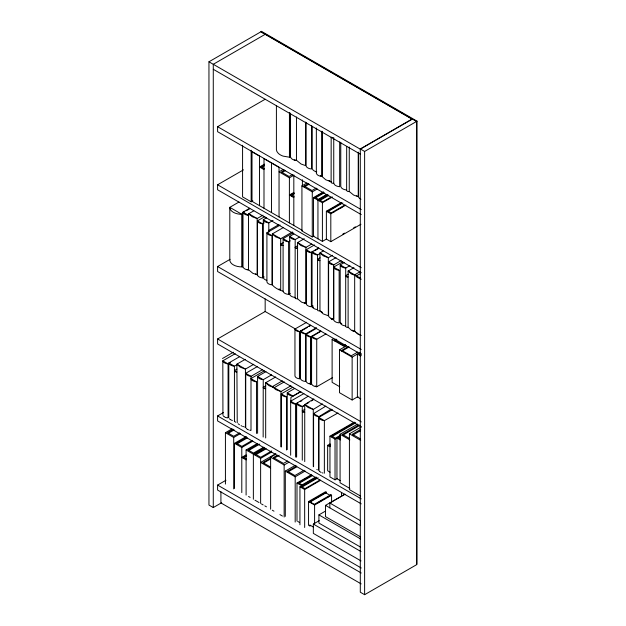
<?xml version="1.0" encoding="UTF-8"?>
<svg xmlns="http://www.w3.org/2000/svg" width="626" height="626" viewBox="0 0 626 626"><rect width="100%" height="100%" fill="white"/><g stroke="black" fill="none" stroke-linecap="round" stroke-linejoin="round"><path stroke-width="0.94" d="M263.163 437.042L263.233 379.692A6.573 3.795 0 0 1 257.607 376.437L265.964 371.609M297.569 298.798L297.569 242.575L305.918 247.395L305.918 303.618L301.599 302.155L297.569 298.798L295.785 298.696L295.089 297.89L295.175 239.578A6.323 3.646 0 0 1 289.674 236.393M295.089 297.89L295.175 297.413A6.323 3.646 0 0 1 289.674 294.236M346.687 146.515L346.632 190.507L347.407 191.36L349.261 191.509L353.659 195.077L358.236 196.689L358.236 152.102M234.429 370.545L234.836 371.727L236.878 371.954L234.429 370.545L236.957 369.082M302.28 410.899L302.679 412.08L304.729 412.315L302.28 410.899L304.776 409.357M280.698 244.124L281.074 245.29L283.093 245.502L280.698 244.124L283.226 242.669M317.578 259.281L317.945 260.447L319.964 260.666L317.578 259.281L320.097 257.826M312.069 251.762A6.323 3.646 0 0 0 317.578 254.939L317.492 310.026L317.945 310.723L319.964 310.942L322.468 312.382M345.716 275.62L346.092 276.786L348.111 277.005L345.716 275.62L348.244 274.165M341.788 323.626L340.215 322.719L340.215 264.876L345.716 268.053L345.669 326.576L346.616 327.257L348.111 327.281L351.366 330.223L355.568 331.897M313.837 398.934L304.729 404.521L304.729 461.62M322.382 403.872L313.274 409.451L308.078 407.518L304.729 404.521L313.274 409.451L313.274 466.55M325.864 406.094L313.579 413.637L313.579 466.73M331.131 409.13L318.845 416.681L318.845 469.774M308.25 396.195L296.638 403.3L296.638 456.941M302.28 460.204L302.28 406.556L304.76 405.03M306.419 404.02L308.908 402.495M311.396 400.969L313.055 399.959M208.951 61.794L260.839 31.832L412.182 119.206L360.294 149.168L208.951 61.794L208.951 505.049L213.278 507.545L221.643 502.717M265.166 34.328L213.278 64.29L213.278 507.545M361.241 214.616L217.598 131.695L217.598 126.702L265.166 99.237M361.241 272.709L217.598 189.78L217.598 184.787L243.467 169.857M264.532 164.145L259.532 167.032L263.992 169.607M264.454 165.64L261.073 167.596L261.073 166.79L264.391 164.873M283.249 169.427L279.04 171.853L289.392 177.823L293.594 175.397M284.689 170.084L281.348 172.017L289.102 176.501L292.452 174.568M282.177 172.479L285.511 170.554M239.007 202.018L229.805 207.331L229.805 259.915A12.082 6.972 0 0 0 241.926 266.911L241.926 214.335A12.082 6.972 0 0 1 229.805 207.331L241.926 214.335M242.575 145.263L242.575 196.869L251.151 201.822L252.834 200.852M249.696 208.278L242.998 212.144L242.998 266.762A6.323 3.646 0 0 0 248.506 269.939L248.506 215.328A6.323 3.646 0 0 1 242.998 212.144L248.506 215.328M244.766 211.651L242.285 213.083L242.285 267.145M246.417 210.696L249.727 208.787M416.509 564.613L417.049 564.3L417.049 121.17L261.378 31.3L260.839 31.613L416.509 121.483L416.509 564.746L364.622 594.7L360.294 592.204L360.294 148.949L412.182 118.987M253.812 210.821L248.796 213.716L248.796 215.414M313.955 235.971L312.272 236.941L301.928 230.963L301.928 185.891L306.975 182.972M309.228 184.107L304.228 186.994L304.228 186.055L308.415 183.637M360.294 148.949L364.622 151.445L417.049 121.17M293.578 192.605L289.392 195.022L293.821 197.581M294.165 193.489L290.824 195.414L290.824 194.835L294.165 192.902M262.998 215.156L257.145 218.537L252.051 216.659L248.796 213.716L257.145 218.537L257.145 274.759L252.826 273.296L248.796 269.939L246.448 269.423M264.884 216.573L257.442 220.868L257.442 274.931A5.908 3.412 0 0 0 262.584 277.897L264.242 276.942M316.177 188.113L311.991 190.531L304.228 186.055M266.645 217.746L263.296 219.679L263.296 277.521A6.323 3.646 0 0 0 266.801 280.354M301.928 185.891L312.272 191.861L317.319 188.95M264.242 222.887L262.584 223.842L257.442 220.868A5.908 3.412 0 0 0 262.584 223.842L262.584 277.897M272.991 220.446L268.804 222.856L263.296 219.679A6.323 3.646 0 0 0 268.804 222.856L268.804 232.363M326.569 238.983L322.406 241.393L313.485 236.237L313.485 197.605L323.478 191.83M323.313 192.565L315.019 197.354L318.368 199.287L326.662 194.498M315.019 198.16L324.315 192.8M327.938 194.404L317.945 200.179L317.945 238.811M327.774 195.148L319.479 199.937L322.82 201.862L331.123 197.073M319.479 200.735L328.775 195.375M268.804 230.423L278.899 224.601M280.143 225.086L266.911 232.723L266.911 281.864A5.908 3.412 0 0 0 272.06 284.838L272.06 235.697A5.908 3.412 0 0 1 266.919 232.723L272.06 235.697M313.485 197.605L322.406 202.754L332.398 196.979M283.226 227.621L272.357 233.897L272.357 285.01C275.26 288.336 279.517 290.237 283.093 291.207A6.323 3.646 0 0 0 288.602 294.384L290.276 293.422M361.241 354.449L217.598 271.52L217.598 266.527L230.118 259.305M360.952 224.257L330.81 241.659L326.373 239.101L326.373 211.212L341.444 202.511M329.472 212.566L327.805 211.611L327.805 211.025L341.186 203.301M292.405 231.964L280.698 238.717L275.604 236.839L272.357 233.897L280.698 238.717L280.698 289.83L279.032 288.868M327.805 211.611L342.837 202.934M293.14 232.825L283.093 238.623L283.093 291.207M289.674 294.236L289.674 236.393L293.852 233.983M344.511 205.226L331.131 212.95L327.805 211.025M332.805 212.566L334.472 211.604M340.317 208.223L341.992 207.261M326.373 211.212L330.81 213.779L345.881 205.078M290.276 240.838L288.602 241.8L283.093 238.623A6.323 3.646 0 0 0 288.602 241.8L288.602 294.384M299.361 237.16L295.175 239.578L289.674 236.393M304.259 238.717L297.569 242.575L300.824 245.517L305.918 247.395L311.771 244.015M297.702 245.689L295.175 247.145L297.569 248.522L295.785 248.42L295.089 247.614M314.479 244.954L306.216 249.727L306.216 303.79A5.908 3.412 0 0 0 311.357 306.756L313.008 305.801M313.642 307.288L312.069 306.38L312.069 251.762L318.767 247.896M342.829 234.077L344.496 233.115M353.682 227.809L355.357 226.847M313.008 251.746L311.357 252.701L306.216 249.727A5.908 3.412 0 0 0 311.357 252.701L311.357 306.756M314.667 250.791L317.969 248.882M323.313 250.94L319.964 252.873L319.964 310.942L323.219 313.876L328.314 315.754L328.314 257.693L319.964 252.873L323.219 255.815L328.314 257.693L332.492 255.275M320.082 253.491L317.578 254.939L312.069 251.762M336.052 257.576L328.611 261.871L328.611 315.927A5.908 3.412 0 0 0 333.752 318.9L333.752 264.845A5.908 3.412 0 0 1 328.611 261.871L333.752 264.845L341.193 260.549M342.845 261.793L333.635 267.106L333.635 319.69A6.323 3.646 0 0 0 339.143 322.867L339.143 270.283A6.323 3.646 0 0 1 333.642 267.106L339.143 270.283M344.402 262.458L340.215 264.876A6.323 3.646 0 0 0 345.716 268.053M361.241 426.885L217.598 343.956L217.598 338.963L265.166 311.505L295.582 329.065M345.716 268.053L349.903 265.643M353.964 267.678L348.111 271.058L348.111 327.281M361.249 335.442L357.211 333.564L354.676 331.068L354.676 274.845L360.529 271.473M360.639 273.46L356.46 275.878L351.366 274L348.111 271.058L360.56 278.249M222.512 358.502L233.381 352.227M222.934 415.273L222.817 360.842L235.22 353.682M239.672 356.663L228.795 362.947L228.795 417.558M230.564 362.446L228.083 363.878A6.15 3.553 0 0 1 222.942 361.218M306.709 322.257L294.956 329.041L294.956 376.07L295.519 377.055A5.924 3.42 0 0 0 298.07 378.527L299.768 378.847L299.768 331.819L307.327 327.453M245.243 359.332L236.878 364.16L237.238 422.753M237.778 364.262L234.429 366.194L228.795 362.947A6.573 3.795 0 0 0 234.429 366.194L234.429 420.813M310.496 325.168L300.394 331.005L300.394 378.519L300.996 379.575A6.338 3.662 0 0 0 303.72 381.148L305.543 381.492L305.543 333.979L316.49 327.656M309.001 326.49L310.684 325.52M253.788 364.269L245.431 369.097L240.235 367.165L236.878 364.16L245.431 369.097L245.431 427.167L244.523 426.963M316.216 328.509L306.145 334.323L306.145 381.351L306.709 382.337A5.924 3.42 0 0 0 309.252 383.808L310.958 384.137L310.958 337.101L320.191 331.772M257.309 366.601L245.736 373.284L245.736 427.339M320.841 330.943L311.584 336.287L311.584 383.808L312.178 384.857A6.338 3.662 0 0 0 314.909 386.43L316.733 386.782L332.617 377.603M262.576 369.645L251.003 376.328L245.736 373.284A6.143 3.545 0 0 0 251.003 376.32L251.003 430.383A6.143 3.545 0 0 1 249.719 430.195M325.99 333.916L316.733 339.261L314.909 338.916A6.338 3.662 0 0 1 312.178 337.344L311.584 336.287L316.733 339.261L316.733 386.782L315.261 385.929M251.715 378.104L264.274 370.858M339.707 386.727L332.116 382.353L332.116 339.48L333.807 338.502M271.606 374.864L263.233 379.692L257.599 376.437L257.599 433.317M336.013 339.049L334.37 339.996L343.854 345.474L345.497 344.527M334.37 340.896L336.851 339.464M275.722 376.938L265.682 382.729L265.682 437.981M265.76 385.804L263.233 387.259L265.682 388.676L263.882 388.558L263.163 387.737M361.241 503.86L217.598 420.93L217.598 415.938L223.443 412.565M282.443 380.819L272.412 386.61L275.761 389.607L280.957 391.547L290.988 385.757M358.025 396.587L352.133 399.991L339.488 392.69L339.488 349.817L346.444 345.802M284.267 381.876L274.235 387.666L269.039 385.726L265.682 382.729L280.957 391.547L280.957 446.8M349.175 346.945L341.741 351.233L341.741 350.341L348.306 346.546M292.835 387.204L281.262 393.887L281.262 446.98M294.776 388.417L287.24 392.76L287.24 449.64M357.79 352.023L351.225 355.811L341.741 350.341M339.488 349.817L352.133 357.117L359.927 352.61M359.653 355.49L359.653 354.598L361.296 353.651M225.423 484.094L225.423 432.691L232.183 428.787M233.381 429.287L227.488 432.691L233.701 436.275L239.594 432.879M228.326 433.278L234.187 429.898M292.882 396.015A6.573 3.795 0 0 1 287.248 392.76L292.882 396.015L300.41 391.673M300.926 391.665L290.894 397.455L290.894 401.329M303.892 393.558L290.66 401.196L290.66 455.251M225.423 432.691L233.701 437.472L240.462 433.568M297.773 403.105L296.098 404.075L296.098 456.659M300.284 401.657L301.959 400.687M234.531 488.397L234.531 443.302L246.37 436.471M247.348 437.895L236.456 444.186L236.456 443.247L246.558 437.41M252.004 440.555L241.902 446.393L236.456 443.247M234.531 443.302L241.792 447.496L252.787 441.158M246.104 495.072L246.104 449.984L257.09 443.638M258.123 444.092L248.021 449.922L253.475 453.067L263.577 447.238M248.858 450.376L259.759 444.092M245.995 454.992L241.792 457.418L246.104 459.907M246.621 455.986L243.279 457.919L243.279 457.183L246.628 455.251M264.36 447.833L253.366 454.179L253.366 499.266M255.291 455.055L255.291 454.116L265.393 448.286M256.128 454.57L266.183 448.764M271.676 450.947L260.737 457.262L255.291 454.116M246.104 449.984L260.627 458.373L271.621 452.027M361.241 573.001L217.598 490.072L217.598 485.08L225.947 480.259M275.87 453.631L260.627 462.434L270.62 468.201M270.62 509.228L270.62 457.183L275.628 454.296M270.448 458.201L262.85 462.591L270.346 466.918M262.85 463.443L270.424 459.077M277.49 455.172L273.335 457.575L283.476 463.428L287.631 461.026M274.18 458.169L279.243 455.243M337.555 478.381L335.035 479.837L329.957 476.91L329.957 436.181L354.316 422.12M355.748 422.871L331.577 436.831L331.577 435.978L355.012 422.448M270.62 457.183L284.141 464.993L289.149 462.098M349.848 488.429L340.075 482.787L340.075 434.256L357.673 424.099M340.403 435.281L335.387 438.177L331.577 435.978M359.105 424.804L342.43 434.428L349.574 438.552M329.957 436.181L335.035 439.116L340.317 436.064M342.43 435.446L359.856 425.383M340.247 437.684L338.58 438.646L338.58 437.801L340.254 436.831M330.074 472.168L327.648 470.768L327.648 445.329L330.129 443.897M330.606 444.554L328.916 445.532L330.536 446.463M360.686 496.128L349.41 489.618L349.41 433.818L361.218 426.995M285.307 516.364L285.307 471.104L295.3 465.337M328.916 446.064L330.559 445.109M296.622 465.994L287.498 471.268L294.901 475.541L304.025 470.275M360.701 429.389L352.313 434.225L360.678 439.061M287.498 472.207L296.802 466.839M353.15 434.906L360.654 430.578M285.307 471.104L295.182 476.809L305.167 471.042M296.998 521.012L296.998 483.029L311.224 474.813M312.671 475.455L298.508 483.632L298.508 482.834L311.873 475.126M298.508 482.834L302.061 484.884L315.418 477.176M299.94 524.776L299.94 486.793L316.678 477.129M318.11 477.779L301.45 487.396L301.45 486.605L316.474 477.928M320.027 479.978L304.995 488.656L301.45 486.605M299.94 486.793L304.666 489.524L320.567 480.345M310.066 526.137L308.555 525.261L308.555 501.543L325.536 491.739L326.295 492.177L326.295 492.67L309.737 502.224L309.737 501.731L326.295 492.177M331.577 502.819L331.577 495.229L330.818 494.79L314.268 504.345L309.737 501.731M317.492 502.975L319.103 502.044M320.715 501.113L322.327 500.182M323.947 499.251L325.559 498.319M327.171 497.388L330.818 495.283L330.818 494.79M308.555 501.543L314.596 505.025L331.577 495.229M360.584 536.881L325.504 516.622L325.504 505.362L344.981 494.117M329.832 507.866L329.832 503.038L344.832 494.376M360.646 547.171L318.916 523.07L318.916 514.885L325.559 511.051M361.006 560.912L313.336 533.391L313.336 524.056L319.237 520.652M332.351 409.717L318.728 417.385L318.728 469.962A6.573 3.795 0 0 0 318.861 470.369M337.985 412.972L324.362 420.633L318.728 417.385A6.573 3.795 0 0 0 324.362 420.633L324.362 473.217M302.28 406.548A6.573 3.795 0 0 1 296.646 403.3L302.28 406.556L304.932 405.335M354.676 331.068L352.9 330.966L352.203 330.16M339.668 141.946L339.668 186.736L337.57 186.337A7.285 4.202 0 0 1 334.433 184.529L333.744 183.316L331.89 183.175L331.115 182.322L331.17 137.102M332.899 137.65L331.631 137.352M321.874 131.178L321.874 176.469L319.917 176.094A6.808 3.928 0 0 1 316.991 174.404L316.341 173.277L316.341 127.986M346.687 190.022L344.59 189.623A7.285 4.202 0 0 1 341.46 187.816L340.771 186.603L340.771 142.258M235.697 422.253L234.359 421.29M316.748 171.845L316.067 171.673A7.285 4.202 0 0 1 312.937 169.865L312.249 168.652L312.249 126.233M361.249 279.227L357.211 277.341L354.676 274.845M242.731 426.4L243.624 426.705M241.026 425.657L241.863 426.048M317.319 469.813L316.858 469.437M213.278 69.283L360.294 154.16M356.601 195.75L358.236 196.689M320.293 175.554L321.874 176.469M328.72 180.421L331.17 181.837L325.763 179.772L322.194 176.649L322.194 131.327M217.598 126.702L361.241 209.624M261.073 166.79L264.415 168.723M290.824 194.835L294.15 196.76M291.653 195.899L293.32 196.854M302.397 230.415L252.012 201.329L252.012 151.789L259.532 156.132L259.532 205.672M217.598 184.787L361.241 267.717M255.471 273.797L257.145 274.759M304.244 302.655L305.918 303.618M217.598 266.527L361.241 349.457M359.653 354.598L361.233 355.505M332.116 339.48L344.762 346.773M360.772 356.022L357.399 354.073L357.399 396.947L360.772 398.895M309.354 383.206L310.958 384.137M217.598 338.963L361.241 421.893M286.528 396.923L281.262 393.887A6.143 3.545 0 0 0 286.528 396.923L286.528 450.016M349.41 433.818L360.686 440.328M222.817 360.842L228.083 363.878L228.083 417.941M295.926 404.24L290.66 401.196A6.143 3.545 0 0 0 295.926 404.232L295.926 457.332M256.519 381.844L250.877 378.589A6.573 3.795 0 0 0 256.519 381.837L256.519 433.45M340.075 434.256L349.848 439.898M338.58 437.801L340.098 438.677M340.341 439.953L336.952 438.004L336.952 478.726L340.341 480.682M327.648 445.329L330.074 446.729M217.598 415.938L361.241 498.867M325.864 492.912L330.395 495.526M296.998 483.029L301.732 485.76M329.832 503.038L360.482 520.73L360.482 525.558M243.279 457.183L246.511 459.046M325.504 505.362L360.584 525.621M318.916 514.885L360.646 538.978M313.336 524.056L361.006 551.576M309.737 524.964L313.509 527.139M297.788 521.466L299.369 522.374M248.522 496.473L250.134 497.404M254.978 500.197L259.015 502.529M261.465 503.946L263.131 504.908M264.79 505.863L266.457 506.825M272.31 510.206L274 511.184M279.916 514.595L282.451 516.059M217.598 485.08L361.241 568.001M361.171 583.894L220.915 502.921L220.915 491.684M239.492 424.772L238.209 423.786M294.228 159.88L296.701 160.467L301.106 164.035L305.684 165.647L305.684 122.031M364.622 151.445L364.622 594.7M358.557 152.47L358.557 196.877L359.199 198.004A6.808 3.928 0 0 0 360.959 199.256M352.133 357.117L352.133 399.991M349.261 147.04L349.261 191.509M341.491 492.615L341.491 496.512M335.035 439.116L335.035 479.837M333.744 137.618L333.744 183.316M330.81 213.779L330.81 241.659M322.406 202.754L322.406 241.393M314.596 505.025L314.596 524.009M312.272 191.861L312.272 236.941M311.529 125.591L311.529 169.028L309.573 168.652A6.808 3.928 0 0 1 306.646 166.962L305.997 165.835L305.997 122.391M310.621 338.173L310.621 383.918M304.666 489.524L304.666 527.507M302.397 179.787L302.397 186.603M302.061 484.884L302.061 485.674M299.431 332.883L299.431 378.636M296.458 116.992L296.458 160.499L294.361 160.099A7.285 4.202 0 0 1 291.231 158.292L290.542 157.079L290.542 113.189M295.182 476.809L295.182 522.061M293.821 174.834L293.821 225.47M289.822 113.056L289.822 157.462M289.439 112.422L289.439 157.212L283.085 156.117A13.975 8.068 0 0 1 278.304 153.354L276.935 151.57L276.402 149.684L276.402 105.864M289.392 177.823L289.392 222.903M284.141 464.993L284.141 517.037M279.04 216.932L279.04 167.392L263.992 158.707L263.992 208.247M271.52 163.05L271.52 212.59M265.166 298.915L265.166 311.607M260.627 458.373L260.627 503.46M251.151 150.217L251.151 201.822M241.792 447.496L241.792 492.592M233.701 437.472L233.701 488.875M317.578 309.557A6.323 3.646 0 0 1 312.069 306.38M345.716 325.896A6.323 3.646 0 0 1 340.215 322.719M360.631 335.066A5.908 3.412 0 0 1 357.313 333.345M357.055 333.001A5.908 3.412 0 0 1 356.875 332.641M248.522 429.851A6.143 3.545 0 0 1 247.481 429.373M247.035 429.084A6.143 3.545 0 0 1 246.057 428.082M227.434 417.863A6.15 3.553 0 0 1 225.603 417.409M225.063 417.19A6.15 3.553 0 0 1 224.562 416.932M224.116 416.642A6.15 3.553 0 0 1 223.404 415.993M232.403 420.453A6.573 3.795 0 0 1 231.197 420.007M230.665 419.733A6.573 3.795 0 0 1 230.188 419.428M229.773 419.091A6.573 3.795 0 0 1 229.421 418.731M322.985 473.021A6.573 3.795 0 0 1 322.335 472.857M321.13 472.411A6.573 3.795 0 0 1 319.706 471.495M319.354 471.135A6.573 3.795 0 0 1 319.072 470.76M331.177 318.548L331.616 319.471L333.635 319.69L331.177 318.548M299.768 331.819L298.062 331.49A5.924 3.42 0 0 1 295.519 330.019L294.956 329.041L299.768 331.819M305.543 333.979L303.72 333.627A6.338 3.662 0 0 1 300.996 332.054L300.394 331.005L305.543 333.979M310.958 337.101L309.252 336.78A5.924 3.42 0 0 1 306.709 335.309L306.145 334.323L310.958 337.101M318.845 416.681L313.579 413.637A6.143 3.545 0 0 0 318.845 416.673"/></g></svg>
